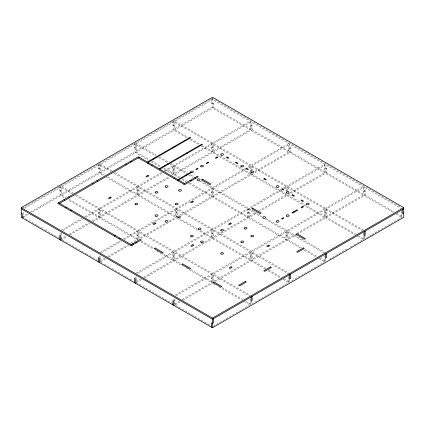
<?xml version="1.0" encoding="UTF-8"?>
<svg xmlns="http://www.w3.org/2000/svg" width="425" height="425" viewBox="0 0 425 425"><rect width="100%" height="100%" fill="white"/><g stroke="black" fill="none" stroke-linecap="round" stroke-linejoin="round"><path stroke-width="0.32" stroke-dasharray="2.12 1.59" d="M22.254 208.239L212.5 98.403L401.455 207.496M24.4 208.16L60.844 187.122M99.429 164.847L61.848 186.543L61.848 195.064L65.832 197.365M135.331 144.117L100.433 164.262L100.433 172.789L104.422 175.089M173.915 121.842L136.335 143.538L136.335 152.06L149.43 159.619M212.5 99.567L174.919 121.263L174.919 129.784L188.588 137.673M59.835 190.804L60.844 190.225L61.848 190.804L60.844 191.383L59.835 190.804L59.835 186.543L72.473 193.837M98.419 168.528L99.429 167.944L100.433 168.528L99.429 169.107L98.419 168.528L98.419 164.262L111.058 171.562M134.321 147.799L135.331 147.22L136.335 147.799L135.331 148.378L134.321 147.799L134.321 143.538L156.145 156.14M172.906 125.524L173.915 124.939L174.919 125.524L173.915 126.103L172.906 125.524L172.906 121.263L362.435 230.685M402.167 209.068L211.496 98.983L211.496 103.243L212.5 102.664L213.504 103.243L213.504 107.509L31.445 212.617M213.504 103.243L212.5 103.828L211.496 103.243M21.824 217.01L27.567 213.695M30.441 212.038L212.5 106.925L394.203 211.831M23.407 217.26L28.576 214.274M61.412 230.185L81.908 218.354M84.756 216.708L98.419 208.818L98.419 217.345L67.676 199.591M161.468 172.423L138.013 185.959L138.013 195.649L175.594 217.345L175.594 208.818L138.013 230.515L138.013 240.199M164.326 170.77L172.906 165.814L172.906 174.34L162.658 168.422M62.985 230.44L82.918 218.933M85.765 217.292L99.429 209.403M138.013 187.122L100.433 208.818L100.433 217.345L138.013 239.041M161.904 173.331L139.018 186.543L139.018 195.064L176.598 216.761M165.336 171.349L173.915 166.398M212.5 144.117L174.919 165.814L174.919 174.34L180.046 177.299M252.094 125.524L251.085 126.103L250.081 125.524L251.085 124.939L252.094 125.524L252.094 129.784L172.837 175.541M60.408 239.291L66.151 235.971M69.025 234.313L89.128 222.711M91.997 221.053L168.959 176.619M172.401 174.627L251.085 129.205M60.844 240.199L67.161 236.555M70.029 234.898L90.132 223.29M93.006 221.632L169.389 177.533M99.997 252.466L120.493 240.63M123.34 238.988L137.004 231.099L137.004 239.62L99.429 217.924L99.429 208.239L137.004 186.543L137.004 195.064L106.261 177.315M101.575 252.716L121.502 241.209M124.35 239.567L138.013 231.678M176.598 209.403L139.018 231.099L139.018 239.009M190.193 201.551L177.607 208.818L177.607 214.907M192.477 200.233L212.5 188.673M245.963 169.352L213.504 188.094L213.504 196.616L248.402 216.761M248.806 167.71L251.085 166.398M252.094 170.074L251.085 170.659L250.081 170.074L251.085 169.495L252.094 170.074L252.094 165.814L289.669 144.117L289.669 152.644L324.567 172.789L324.567 164.262L286.987 185.959L286.987 190.777M290.679 147.799L289.669 148.378L288.665 147.799L289.669 147.22L290.679 147.799L290.679 152.06L180.407 215.725M100.146 260.902L104.741 258.251M107.61 256.594L127.713 244.986M130.581 243.328L165.617 223.104M169.065 221.112L177.103 216.468M179.403 215.146L251.191 173.697M254.639 171.705L289.669 151.481M100.576 261.816L105.745 258.83M108.619 257.173L128.717 245.565M140.781 238.606L177.607 217.345M135.899 273.19L172.906 251.823L172.906 260.35L162.037 254.07M280.856 189.502L248.402 208.239L248.402 217.924L285.983 239.62L285.983 231.099L251.085 251.244L251.085 260.929L265.322 269.147M283.135 188.185L285.983 186.543L285.983 190.804L286.987 190.225L287.996 190.804L287.996 186.543L325.571 164.847L325.571 173.368L363.152 195.064L363.152 186.543L325.571 208.239L325.571 217.924L354.609 234.69M137.477 273.445L173.915 252.407M212.5 230.127L174.919 251.823L174.919 260.35L181.183 263.962M248.402 209.403L213.504 229.548L213.504 238.069L251.085 259.765M281.86 190.081L249.406 208.818L249.406 217.345L286.987 239.041M284.139 188.769L286.987 187.122M326.581 168.528L325.571 169.107L324.567 168.528L325.571 167.944L326.581 168.528L326.581 172.789L259.957 211.252M136.048 281.632L140.638 278.975M143.512 277.318L255.505 212.659M258.952 210.673L289.388 193.099M289.967 192.764L325.571 172.21M136.478 282.54L141.647 279.56M144.516 277.902L257.088 212.909M175.052 295.141L211.496 274.104L211.496 282.625L186.442 268.159M176.062 295.72L212.5 274.683M251.085 252.407L213.504 274.104L213.504 280.797M286.987 231.678L252.094 251.823L252.094 260.35L265.758 268.239M325.571 209.403L287.996 231.099L287.996 239.62L301.66 247.509M365.165 190.804L364.156 191.383L363.152 190.804L364.156 190.225L365.165 190.804L365.165 195.064L297.967 233.862M174.633 303.907L179.228 301.256M182.097 299.598L213.685 281.361M214.258 281.026L296.39 233.612M296.963 233.282L364.156 194.485M175.063 304.821L180.232 301.835M183.106 300.178L212.394 283.268M215.268 281.61L295.672 235.19M289.669 277.78L288.665 278.364L289.669 278.943M402.746 212.5L401.737 213.079L402.746 213.663M213.217 326.182L271.798 292.363M272.372 292.033L326.931 260.53M329.232 259.202L348.181 248.264M350.482 246.936L371.158 234.998M371.732 234.669L402.746 216.761L397.051 213.472M393.194 212.41L364.156 195.649L364.156 187.122L326.581 208.818L326.581 217.345L356.187 234.435M396.042 214.057L401.737 217.345L401.737 210.646M363.444 230.1L173.915 120.679L173.915 130.363L187.579 138.252M190.862 138.991L199.973 144.25M202.252 145.562L212.5 151.481M251.085 173.756L213.504 152.06L213.504 143.538L251.085 121.842L251.085 130.363L288.665 152.06L288.665 143.538L251.085 165.235L251.085 170.712M252.094 174.34L286.987 194.485M325.571 216.761L287.996 195.064L287.996 193.848M358.466 235.753L364.156 239.041L364.156 235.386M189.858 139.57L198.969 144.829M201.243 146.142L211.496 152.06L211.496 143.538L173.915 165.235L173.915 174.919L179.037 177.878M357.457 236.332L363.152 239.62L363.152 232.921M156.581 155.226L135.331 142.954L135.331 152.644L148.426 160.204M159.449 156.883L168.64 162.191M170.935 163.513L187.595 173.129M190.464 174.787L193.912 176.779M200.802 180.758L262.257 216.235M266.273 218.556L324.854 252.381M158.445 157.462L167.057 162.44M169.931 164.098L186.586 173.713M188.881 175.036L192.902 177.358M199.219 181.008L261.821 217.148M264.695 218.806L323.85 252.96M151.709 160.937L161.388 166.526M163.667 167.838L173.915 173.756M182.325 178.612L186.878 181.241M189.725 182.883L212.5 196.037M305.076 249.48L317.603 256.716M319.876 258.028L325.571 261.317L325.571 257.662M151.273 161.845L160.379 167.105M181.884 179.52L185.874 181.82M188.716 183.467L211.496 196.616L211.496 188.094L176.598 208.239L176.598 217.924L211.496 238.069L211.496 229.548L173.915 251.244L173.915 260.929L182.452 265.859M300.65 248.088L286.987 240.199L286.987 230.515L324.567 208.818L324.567 217.345L286.987 195.649L286.987 193.821M304.066 250.065L316.025 256.966M318.872 258.613L324.567 261.896L324.567 255.808M112.062 170.977L99.429 163.683L99.429 173.368L103.413 175.668M114.936 172.635L290.105 273.769M113.927 173.219L289.096 274.348M107.838 177.06L138.013 194.485M179.323 218.333L197.625 228.9M200.488 230.552L212.5 237.49M268.605 269.88L281.701 277.44M283.98 278.757L289.669 282.046L289.669 278.391M268.164 270.789L280.123 277.695M282.97 279.337L288.665 282.625L288.665 276.537M73.477 193.258L60.844 185.959L60.844 195.649L64.828 197.949M76.351 194.916L250.367 295.386M75.342 195.495L249.363 295.965M69.248 199.341L99.429 216.761M141.307 240.943L153.319 247.876M163.046 253.491L173.915 259.765M190.862 269.551L212.5 282.046M222.047 287.555L242.548 299.391M245.963 301.362L251.085 304.321L251.085 300.666M140.872 241.852L153.457 249.119M156.32 250.771L159.178 252.423M159.752 252.753L161.468 253.741M213.068 283.533L216.484 285.504M218.763 286.822L241.538 299.97M244.386 301.617L250.081 304.9L250.081 298.812M100.433 257.635L99.429 257.056L99.429 255.228M136.335 278.364L135.331 277.78L135.331 275.958M174.919 300.64L173.915 300.061L173.915 298.233M36.927 225.234L23.263 217.345L23.263 210.646M37.496 225.563L44.328 229.505M44.901 229.835L60.27 238.712M62.417 239.95L85.765 253.428M86.333 253.757L97.718 260.328M102.149 262.889L100.433 261.896L100.433 255.808M104.438 264.207L109.586 267.182M111.876 268.504L126.177 276.76M126.746 277.089L132.467 280.394M173.347 303.992L136.335 282.625L136.335 276.537M175.488 305.23L210.789 325.614M285.983 193.848L285.983 195.064L251.085 174.919L251.085 173.092M212.5 98.403L212.5 108.088L250.081 129.784L250.081 121.263L212.5 142.954L212.5 152.644L250.081 174.34L250.081 165.814L212.5 187.51L212.5 197.195L247.393 217.345L247.393 208.818L212.5 228.963L212.5 238.653L250.081 260.35L250.081 251.823L212.5 273.519L212.5 283.204M174.919 298.812L174.919 304.9M61.848 232.921L61.848 239.62M60.844 232.953L60.844 234.775M99.429 212.5L98.419 213.079L99.429 213.663L100.433 213.079L99.429 212.5M138.013 190.225L137.004 190.804L138.013 191.383L139.018 190.804L138.013 190.225M173.915 169.495L172.906 170.074L173.915 170.659L174.919 170.074L173.915 169.495M212.5 147.22L211.496 147.799L212.5 148.378L213.504 147.799L212.5 147.22M138.013 234.775L137.004 235.36L138.013 235.939L139.018 235.36L138.013 234.775M176.598 212.5L175.594 213.079L176.598 213.663L177.607 213.079L176.598 212.5M212.5 191.771L211.496 192.355L212.5 192.934L213.504 192.355L212.5 191.771M173.915 255.505L172.906 256.084L173.915 256.668L174.919 256.084L173.915 255.505M212.5 233.229L211.496 233.808L212.5 234.387L213.504 233.808L212.5 233.229M248.402 212.5L247.393 213.079L248.402 213.663L249.406 213.079L248.402 212.5M212.5 277.78L211.496 278.364L212.5 278.943L213.504 278.364L212.5 277.78M251.085 255.505L250.081 256.084L251.085 256.668L252.094 256.084L251.085 255.505M286.987 234.775L285.983 235.36L286.987 235.939L287.996 235.36L286.987 234.775M325.571 212.5L324.567 213.079L325.571 213.663L326.581 213.079L325.571 212.5"/><path stroke-width="0.64" d="M21.25 207.655L212.5 97.24L403.75 207.655L403.75 217.345L212.5 327.76L21.25 217.345L21.25 207.655L212.5 318.075L403.75 207.655M59.643 203.336L139.32 157.335M65.678 207.984L66.688 207.405M147.401 161.999L190.118 137.339L190.788 137.721L148.07 162.387M147.857 163.423L148.862 162.844M70.38 210.699L71.384 210.115M151.385 165.463L152.394 164.884M159.141 168.778L201.864 144.117L202.534 144.505L159.816 169.166M174.027 178.537L175.036 177.953M131.155 244.625L140.239 239.376L141.249 239.96L131.155 245.788L57.63 203.336L138.311 156.756L177.878 179.6L190.549 172.284L191.218 172.672L177.554 180.572M183.653 184.094L197.327 176.2L198.332 176.779L184.657 184.673L138.311 157.914M114.33 236.077L115.34 235.492M119.027 238.786L120.036 238.207M297.208 209.679L291.933 212.723L292.602 213.111L297.877 210.067M403.75 208.818L212.5 319.239L21.25 208.818M403.75 213.079L402.746 213.663L402.746 209.403M293.808 211.639L294.477 212.027M174.797 146.179L175.472 146.567M186.543 152.963L187.212 153.351M172.316 147.613L172.991 148.001M184.062 154.392L184.732 154.78M194.841 177.634L195.845 178.213M187.25 174.186L187.924 174.574M155.672 157.223L156.347 157.611M167.418 164.002L168.087 164.39M185.534 175.18L186.203 175.567M153.191 158.653L153.866 159.04M164.937 165.437L165.607 165.824M190.32 180.242L191.324 180.827M184.657 183.51L177.878 179.6M130.464 161.282L131.474 161.867M125.736 164.013L126.746 164.597M96.916 180.657L97.92 181.236M92.188 183.387L93.192 183.967M68.733 196.929L69.737 197.508M64 199.66L65.009 200.239M135.697 242L136.701 242.585M132.669 243.748L133.678 244.327M58.634 202.757L132.159 245.204M21.25 213.079L22.254 213.663L22.254 217.924M365.165 231.099L365.165 235.36L364.156 235.939L364.156 231.678M326.581 253.374L326.581 257.635L325.571 258.214L325.571 253.953M290.679 274.104L290.679 278.364L289.669 278.943L289.669 274.683M252.094 296.379L252.094 300.64L251.085 301.219L251.085 296.958M213.504 318.654L213.504 322.915L212.5 323.499L211.496 322.915L211.496 327.181M212.5 318.075L212.5 327.76M173.915 305.485L173.915 301.219L172.906 300.64L172.906 304.9M135.331 283.204L135.331 278.943L134.321 278.364L134.321 282.625M99.429 262.48L99.429 258.214L98.419 257.635L98.419 261.896M60.844 240.199L60.844 235.939L59.835 235.36L59.835 239.62M110.319 197.025L108.332 198.172L109.342 198.757L111.329 197.609L110.319 197.025M147.9 175.328L145.913 176.476L146.917 177.06L148.904 175.913L147.9 175.328M197.418 168.321L195.75 169.278L196.424 169.665L198.087 168.704L197.418 168.321M208.091 162.153L206.221 163.237L206.89 163.625L208.765 162.541L208.091 162.153M217.154 156.926L215.278 158.004L215.948 158.392L217.823 157.314L217.154 156.926M227.019 156.926L226.35 157.314L228.225 158.392L228.894 158.004L227.019 156.926M202.497 179.18L201.487 179.764L209.828 184.577L210.837 183.998L202.497 179.18M236.082 162.153L235.407 162.541L237.283 163.625L237.958 163.237L236.082 162.153M246.75 168.316L246.08 168.704L247.743 169.665L248.418 169.278L246.75 168.316M154.944 222.79L152.958 223.938L153.967 224.517L155.954 223.369L154.944 222.79M192.525 201.094L190.538 202.242L191.542 202.821L193.529 201.673L192.525 201.094M264.292 178.442L263.622 178.829L265.604 179.977L266.278 179.589L264.292 178.442M155.194 248.014L154.19 248.593L162.095 253.157L163.099 252.577L155.194 248.014M282.142 188.748L281.472 189.136L283.135 190.097L283.81 189.709L282.142 188.748M252.822 208.239L251.818 208.818L260.158 213.637L261.163 213.053L252.822 208.239M192.86 244.678L190.873 245.825L191.877 246.41L193.864 245.262L192.86 244.678M230.44 222.982L228.453 224.129L229.458 224.713L231.444 223.566L230.44 222.982M292.602 194.788L291.933 195.176L293.808 196.26L294.477 195.872L292.602 194.788M182.708 263.898L181.703 264.477L189.608 269.041L190.613 268.462L182.708 263.898M301.665 200.021L300.996 200.409L302.866 201.487L303.54 201.099L301.665 200.021M283.13 217.807L281.467 218.769L282.136 219.157L283.804 218.195L283.13 217.807M302.866 206.412L300.996 207.496L301.665 207.878L303.54 206.8L302.866 206.412M231.11 266.762L229.123 267.909L230.127 268.494L232.114 267.346L231.11 266.762M268.69 245.066L266.703 246.213L267.707 246.798L269.694 245.65L268.69 245.066M297.112 233.808L296.108 234.393L304.449 239.206L305.453 238.627L297.112 233.808M213.913 281.913L212.904 282.492L220.809 287.056L221.818 286.477L213.913 281.913M245.268 281.446L238.611 285.292L239.615 285.871L246.272 282.03L245.268 281.446M270.433 266.921L263.776 270.762L264.78 271.347L271.437 267.5L270.433 266.921M303.312 247.934L296.655 251.781L297.659 252.36L304.321 248.519L303.312 247.934M276.893 222.094A1.424 0.823 0 0 0 279.028 221.383A1.424 0.823 0 0 0 276.893 220.671A1.424 0.823 0 0 0 276.893 222.094M286.663 216.155A1.424 0.823 0 0 0 289.043 215.783A1.424 0.823 0 0 0 287.3 214.779A1.424 0.823 0 0 0 286.663 216.155M306.797 204.531A1.424 0.823 0 0 0 309.177 204.159A1.424 0.823 0 0 0 307.434 203.155A1.424 0.823 0 0 0 306.797 204.531M286.663 192.907A1.424 0.823 0 0 0 289.043 192.541A1.424 0.823 0 0 0 287.3 191.532A1.424 0.823 0 0 0 286.663 192.907M276.893 187.228A1.424 0.823 0 0 0 279.028 186.517A1.424 0.823 0 0 0 276.893 185.805A1.424 0.823 0 0 0 276.893 187.228M251.573 172.608A1.424 0.823 0 0 0 253.709 171.897A1.424 0.823 0 0 0 251.573 171.185A1.424 0.823 0 0 0 251.573 172.608M241.214 166.664A1.424 0.823 0 0 0 243.594 166.297A1.424 0.823 0 0 0 241.852 165.293A1.424 0.823 0 0 0 241.214 166.664M221.377 155.173A1.424 0.823 0 0 0 223.513 154.461A1.424 0.823 0 0 0 221.377 153.749A1.424 0.823 0 0 0 221.377 155.173M200.951 166.664A1.424 0.823 0 0 0 203.331 166.297A1.424 0.823 0 0 0 201.588 165.293A1.424 0.823 0 0 0 200.951 166.664M190.883 172.476A1.424 0.823 0 0 0 193.263 172.109A1.424 0.823 0 0 0 191.521 171.105A1.424 0.823 0 0 0 190.883 172.476M197.891 180.359A1.424 0.823 0 0 0 200.021 179.648A1.424 0.823 0 0 0 197.891 178.936A1.424 0.823 0 0 0 197.891 180.359M263.176 218.089A1.424 0.823 0 0 0 265.556 217.722A1.424 0.823 0 0 0 263.813 216.713A1.424 0.823 0 0 0 263.176 218.089M221.08 254.017A1.424 0.823 0 0 0 223.46 253.651A1.424 0.823 0 0 0 221.717 252.641A1.424 0.823 0 0 0 221.08 254.017M241.214 242.393A1.424 0.823 0 0 0 243.594 242.027A1.424 0.823 0 0 0 241.852 241.018A1.424 0.823 0 0 0 241.214 242.393M251.276 236.582A1.424 0.823 0 0 0 253.661 236.215A1.424 0.823 0 0 0 251.913 235.206A1.424 0.823 0 0 0 251.276 236.582M244.864 228.963A1.424 0.823 0 0 0 246.999 228.252A1.424 0.823 0 0 0 244.864 227.54A1.424 0.823 0 0 0 244.864 228.963M221.08 230.77A1.424 0.823 0 0 0 223.46 230.403A1.424 0.823 0 0 0 221.717 229.399A1.424 0.823 0 0 0 221.08 230.77M201.243 242.526A1.424 0.823 0 0 0 203.378 241.814A1.424 0.823 0 0 0 201.243 241.102A1.424 0.823 0 0 0 201.243 242.526M198.602 229.415A1.424 0.823 0 0 0 200.982 229.048A1.424 0.823 0 0 0 199.24 228.039A1.424 0.823 0 0 0 198.602 229.415M191.176 236.714A1.424 0.823 0 0 0 193.311 236.002A1.424 0.823 0 0 0 191.176 235.291A1.424 0.823 0 0 0 191.176 236.714M178.272 217.643A1.424 0.823 0 0 0 180.407 216.931A1.424 0.823 0 0 0 178.272 216.219A1.424 0.823 0 0 0 178.272 217.643M165.856 222.094A1.424 0.823 0 0 0 167.992 221.383A1.424 0.823 0 0 0 165.856 220.671A1.424 0.823 0 0 0 165.856 222.094M175.626 204.531A1.424 0.823 0 0 0 178.011 204.159A1.424 0.823 0 0 0 176.269 203.155A1.424 0.823 0 0 0 175.626 204.531M155.497 216.155A1.424 0.823 0 0 0 157.877 215.783A1.424 0.823 0 0 0 156.134 214.779A1.424 0.823 0 0 0 155.497 216.155M178.983 190.968A1.424 0.823 0 0 0 181.363 190.602A1.424 0.823 0 0 0 179.621 189.598A1.424 0.823 0 0 0 178.983 190.968M135.66 204.659A1.424 0.823 0 0 0 137.796 203.947A1.424 0.823 0 0 0 135.66 203.235A1.424 0.823 0 0 0 135.66 204.659M155.497 192.907A1.424 0.823 0 0 0 157.877 192.541A1.424 0.823 0 0 0 156.134 191.532A1.424 0.823 0 0 0 155.497 192.907M165.856 187.228A1.424 0.823 0 0 0 167.992 186.517A1.424 0.823 0 0 0 165.856 185.805A1.424 0.823 0 0 0 165.856 187.228"/></g></svg>
